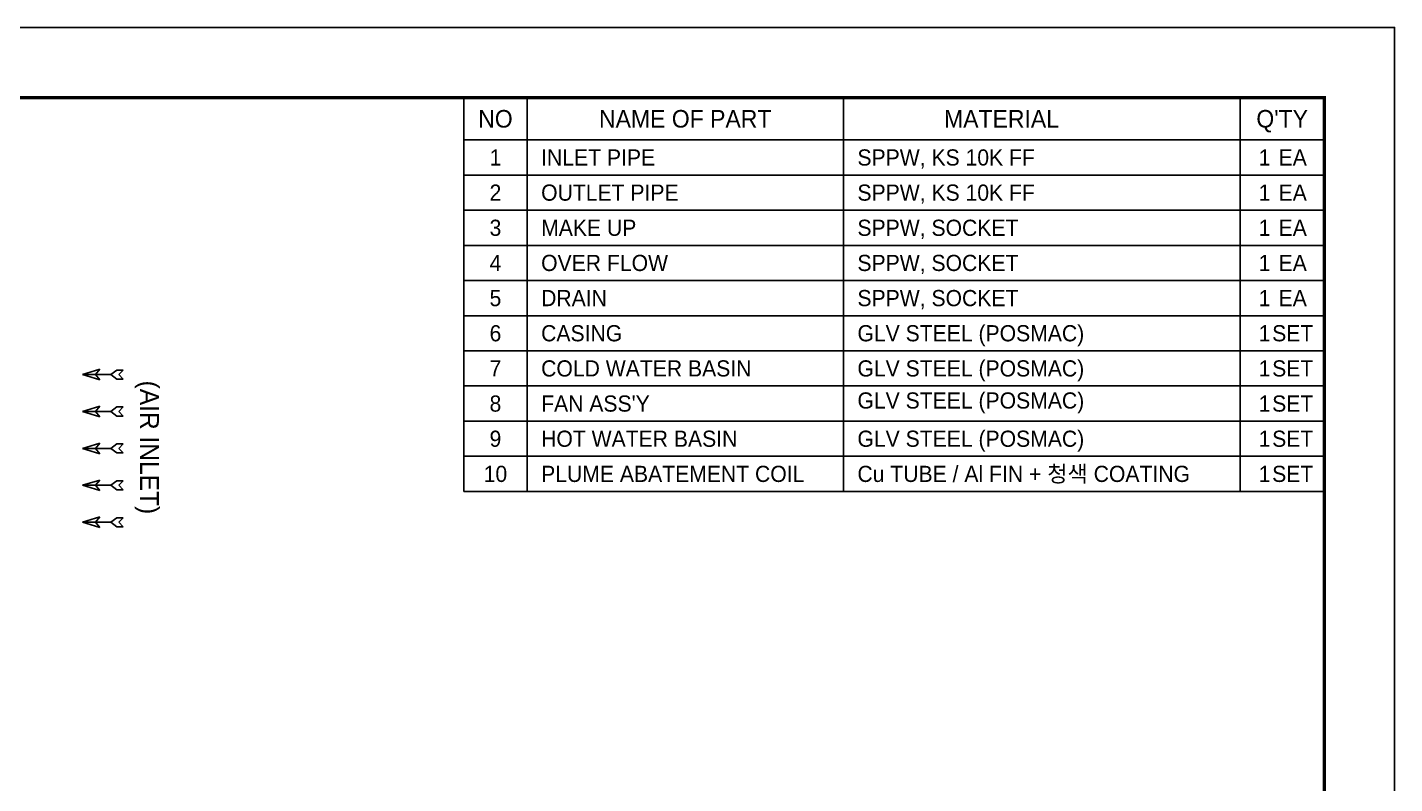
# Model space of a CAD drawing. Header units: millimetres. Extents: x -17070 to 42149, y -291348 to 30242.
# Drawn here: x 28532 to 42149, y 22713 to 30242 of the extents above; entities that cross this region are included whole.
import ezdxf
from ezdxf.enums import TextEntityAlignment as Align

# ---------------------------------------------------------------- set-up
doc = ezdxf.new("R2010")
doc.units = ezdxf.units.MM
for name, color, linetype in [('냉각탑_box', 1, 'Continuous'), ('냉각탑_dim', 1, 'Continuous'), ('냉각탑_form', 1, 'Continuous'), ('냉각탑_text', 3, 'Continuous')]:
    doc.layers.add(name, color=color, linetype=linetype)
doc.styles.add('돋움', font='Dotum.ttf')

# ---------------------------------------------------------------- blocks, each defined once
blk = doc.blocks.new('화살표 IN OUT')
at = {"layer": '냉각탑_dim'}
for p, q in [((-323, 43), (-384, 43)), ((-343, 0), (-384, 43)), ((-384, -43), (-343, 0)), ((-266, 0), (-323, 43)), ((-266, 0), (-323, -43)), ((-266, 0), (0, 0)), ((-163, 50), (-122, 0)), ((0, 0), (-163, 50)), ((-163, -50), (-122, 0)), ((0, 0), (-163, -50)), ((-323, -43), (-384, -43))]:
    blk.add_line(p, q, dxfattribs=at)

msp = doc.modelspace()

# ---------------------------------------------------------------- linework, layer by layer
at = {"layer": 'Defpoints'}
msp.add_lwpolyline([(12741.4, 30242.4), (42148.6, 30242.4), (42148.6, 9447.3), (12741.4, 9447.3)], close=True, dxfattribs=at)
at = {"layer": '냉각탑_box'}
for p, q in [((32878.5, 25622.2), (32878.5, 29542.2)), ((32878.5, 29542.2), (41448.5, 29542.2)), ((33508.5, 29542.2), (33508.5, 25622.2)), ((36658.5, 29542.2), (36658.5, 25622.2)), ((40608.5, 29542.2), (40608.5, 25622.2)), ((41448.5, 29542.2), (41448.5, 25972.2)), ((32878.5, 29122.2), (41448.5, 29122.2)), ((32878.5, 28772.2), (41448.5, 28772.2)), ((32878.5, 28422.2), (41448.5, 28422.2)), ((32878.5, 28072.2), (41448.5, 28072.2)), ((32878.5, 27722.2), (41448.5, 27722.2)), ((32878.5, 27372.2), (41448.5, 27372.2)), ((32878.5, 27022.2), (41448.5, 27022.2)), ((32878.5, 26672.2), (41448.5, 26672.2)), ((32878.5, 26322.2), (41448.5, 26322.2)), ((41448.5, 25972.2), (32878.5, 25972.2)), ((32878.5, 25622.2), (41448.5, 25622.2))]:
    msp.add_line(p, q, dxfattribs=at)
at = {"layer": '냉각탑_form', "const_width": 35}
msp.add_lwpolyline([(13441.6, 29542.2), (13441.6, 10147.5), (41448.5, 10147.5), (41448.5, 29542.2)], close=True, dxfattribs=at)

# ---------------------------------------------------------------- block references
at = {"layer": '냉각탑_dim', "xscale": -1.04999997375291, "yscale": 1.04999997374806, "zscale": 1.04999997375}
for p in [(29082.6, 26785.7), (29082.6, 26418.2), (29082.6, 26050.7), (29082.6, 25683.2), (29082.6, 25315.7)]:
    msp.add_blockref('화살표 IN OUT', p, dxfattribs=at)

# ---------------------------------------------------------------- texts
at = {"layer": '냉각탑_text', "style": '돋움'}
for s, height, p in [('NO', 175, (33193.5, 29332.2)), ('NAME OF PART', 175, (35083.5, 29332.2)), ('MATERIAL', 175, (38233.5, 29332.2)), ("Q'TY", 175, (41028.5, 29332.2)), ('1', 161, (33193.5, 28947.2)), ('1', 161, (40853.5, 28947.2)), ('EA', 161, (41133.5, 28947.2)), ('2', 161, (33193.5, 28597.2)), ('1', 161, (40853.5, 28597.2)), ('EA', 161, (41133.5, 28597.2)), ('3', 161, (33193.5, 28247.2)), ('1', 161, (40853.5, 28247.2)), ('EA', 161, (41133.5, 28247.2)), ('4', 161, (33193.5, 27897.2)), ('1', 161, (40853.5, 27897.2)), ('EA', 161, (41133.5, 27897.2)), ('5', 161, (33193.5, 27547.2)), ('1', 161, (40853.5, 27547.2)), ('EA', 161, (41133.5, 27547.2)), ('6', 161, (33193.5, 27197.2)), ('1', 161, (40853.5, 27197.2)), ('SET', 161, (41133.5, 27197.2)), ('7', 161, (33193.5, 26847.2)), ('1', 161, (40853.5, 26847.2)), ('SET', 161, (41133.5, 26847.2)), ('8', 161, (33193.5, 26497.2)), ('1', 161, (40853.5, 26497.2)), ('SET', 161, (41133.5, 26497.2)), ('9', 161, (33193.5, 26147.2)), ('1', 161, (40853.5, 26147.2)), ('SET', 161, (41133.5, 26147.2)), ('10', 161, (33193.5, 25797.2)), ('1', 161, (40853.5, 25797.2)), ('SET', 161, (41133.5, 25797.2))]:
    msp.add_text(s, height=height, dxfattribs=at).set_placement(p, align=Align.MIDDLE_CENTER)
for s, p in [('INLET PIPE', (33648.5, 28947.2)), ('SPPW, KS 10K FF', (36798.5, 28947.2)), ('OUTLET PIPE', (33648.5, 28597.2)), ('SPPW, KS 10K FF', (36798.5, 28597.2)), ('MAKE UP', (33648.5, 28247.2)), ('SPPW, SOCKET', (36798.5, 28247.2)), ('OVER FLOW', (33648.5, 27897.2)), ('SPPW, SOCKET', (36798.5, 27897.2)), ('DRAIN', (33648.5, 27547.2)), ('SPPW, SOCKET', (36798.5, 27547.2)), ('CASING', (33648.5, 27197.2)), ('GLV STEEL (POSMAC)', (36798.5, 27197.2)), ('COLD WATER BASIN', (33648.5, 26847.2)), ('GLV STEEL (POSMAC)', (36798.5, 26847.2)), ("FAN ASS'Y", (33648.5, 26497.2)), ('GLV STEEL (POSMAC)', (36798.5, 26528)), ('HOT WATER BASIN', (33648.5, 26147.2)), ('GLV STEEL (POSMAC)', (36798.5, 26147.2)), ('PLUME ABATEMENT COIL', (33648.5, 25797.2)), ('Cu TUBE / Al FIN + 청색 COATING', (36798.5, 25797.2))]:
    msp.add_text(s, height=161, dxfattribs=at).set_placement(p, align=Align.MIDDLE_LEFT)
msp.add_text('(AIR INLET)', height=186.667, rotation=270, dxfattribs=at).set_placement((29748.5, 26060.8), align=Align.MIDDLE_CENTER)

doc.saveas('drawing.dxf')
